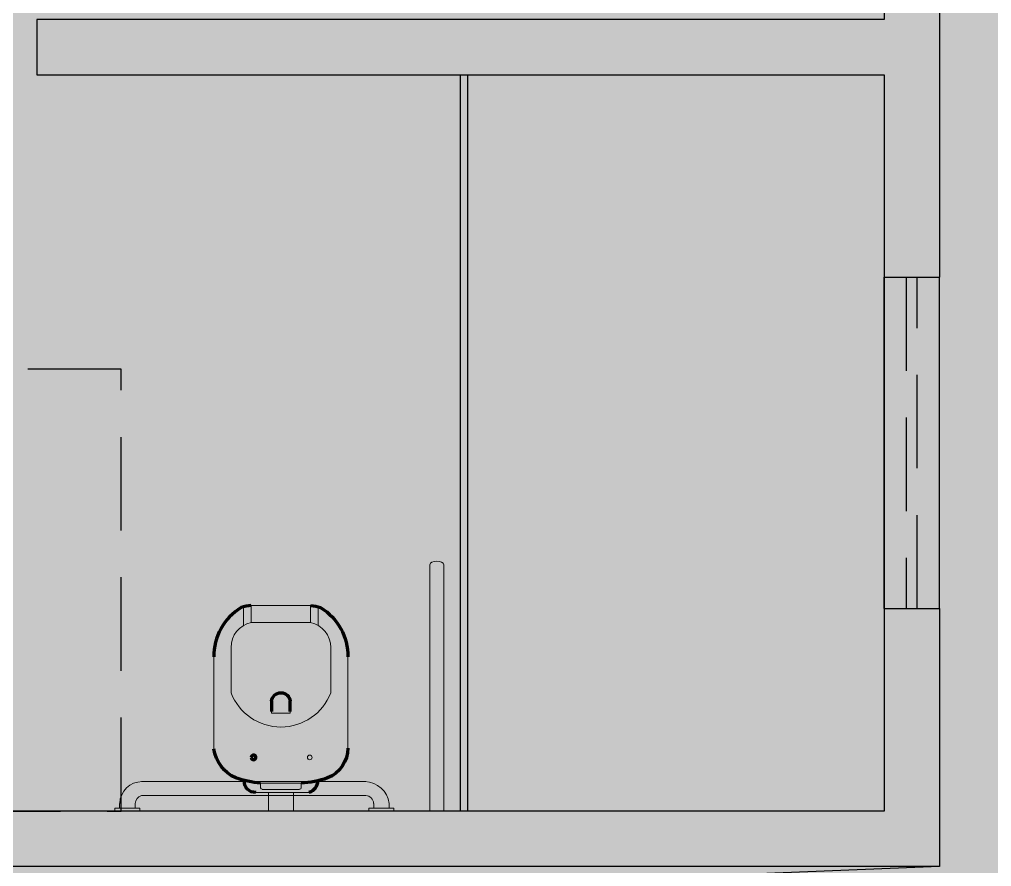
# Model space of a CAD drawing. Header units: centimetres. Extents: x 0 to 1814864, y -139216 to 99734.
# Drawn here: x 856005.5 to 856269.4, y -24900.6 to -24670.6 of the extents above; entities that cross this region are included whole.
import ezdxf

# ---------------------------------------------------------------- set-up
doc = ezdxf.new("R2010")
doc.units = ezdxf.units.CM
doc.header["$LTSCALE"] = 4
doc.linetypes.add('DASHED2', pattern=[9.525, 6.35, -3.175])
for name, color, linetype in [('0.1', 1, 'Continuous'), ('0.2', 2, 'Continuous'), ('0.4', 4, 'Continuous'), ('0.6', 6, 'Continuous'), ('PDF1_PH - Metal', 253, 'Continuous'), ('PROJEÇÕES', 1, 'DASHED2')]:
    doc.layers.add(name, color=color, linetype=linetype)
doc.layers.add('PDF1_PH - Alv Construir', color=6, linetype='Continuous', lineweight=40)

# ---------------------------------------------------------------- blocks, each defined once
blk = doc.blocks.new('Barra 3')
at = {"layer": 'PDF1_PH - Metal', "lineweight": 9}
for points in [[(19245.14, 25719.84), (19252, 25719.84), (19252, 25718.98), (19245.14, 25718.98)], [(19315, 25719.84), (19321.85, 25719.84), (19321.85, 25718.98), (19315, 25718.98)]]:
    blk.add_lwpolyline(points, close=True, dxfattribs=at)
for points in [[(19246.43, 25717.69), (19246.43, 25718.98)], [(19250.71, 25717.69), (19250.71, 25718.98)], [(19316.28, 25717.69), (19316.28, 25718.98)], [(19320.57, 25717.69), (19320.57, 25718.98)], [(19252.86, 25715.55), (19314.57, 25715.55)], [(19252.86, 25711.69), (19314.57, 25711.69)]]:
    blk.add_lwpolyline(points, dxfattribs=at)
for centre, radius, start, end in [((19253.42, 25718.76), 7.08, 188.6936, 267.1299), ((19253.01, 25717.84), 2.3, 183.7735, 266.2236), ((19314.35, 25717.92), 6.22, 270.0361, 357.9477), ((19314, 25717.77), 2.29, 284.5016, 358.1815)]:
    blk.add_arc(centre, radius, start, end, dxfattribs=at)
blk = doc.blocks.new('bacia sanit')
at = {"layer": 'PDF1_PH - Metal', "lineweight": 9}
for points in [[(16873.71, 24771.42), (16899, 24771.42)], [(16889.14, 24766.71), (16889.57, 24766.71), (16890, 24766.71), (16890.43, 24766.71), (16890.85, 24766.71), (16899.43, 24766.71), (16899.85, 24766.71), (16900.28, 24766.71), (16900.71, 24766.71), (16901.14, 24766.71), (16901.57, 24766.71)], [(16912.79, 24763.28), (16907.67, 24763.28)], [(16908.43, 24761.14), (16912.71, 24761.14), (16913.14, 24761.14)], [(16908.43, 24761.14), (16908.43, 24760.71), (16908.43, 24760.28), (16908.43, 24759.85), (16908.43, 24759.42), (16908.43, 24758.99), (16908.43, 24758.57), (16908.43, 24758.14), (16908.43, 24757.71), (16908.43, 24757.28), (16908.43, 24756.85), (16908.43, 24756.42)], [(16913.14, 24761.14), (16913.14, 24760.71), (16913.14, 24760.28), (16913.14, 24759.85), (16913.14, 24759.42), (16913.14, 24758.99), (16913.14, 24758.57), (16913.14, 24758.14), (16913.14, 24757.71), (16913.14, 24757.28), (16913.14, 24756.85), (16913.14, 24756.42), (16913.14, 24756), (16913.14, 24755.57), (16913.14, 24755.14), (16913.14, 24754.71), (16913.14, 24754.28), (16913.14, 24753.85), (16913.14, 24753.42), (16913.14, 24753), (16913.14, 24752.57), (16913.14, 24752.14), (16913.14, 24751.71), (16913.14, 24751.28), (16913.14, 24750.85), (16913.14, 24750.42), (16913.14, 24750), (16913.14, 24749.57), (16913.14, 24749.14), (16913.14, 24748.71), (16913.14, 24748.28), (16913.14, 24747.85), (16913.14, 24747.42), (16913.14, 24747), (16913.14, 24746.57), (16913.14, 24746.14), (16913.14, 24745.71), (16913.14, 24745.28), (16913.14, 24744.85)], [(16861.71, 24745.85), (16861.71, 24746.14), (16861.71, 24759.85), (16861.71, 24760.71)], [(16863, 24747.42), (16863, 24747.42), (16863.43, 24747.42), (16863.85, 24747.42), (16864.28, 24747.42), (16864.28, 24753), (16864.28, 24758.57), (16863.85, 24758.57), (16863.43, 24758.57), (16863, 24758.57)], [(16861.71, 24756.42), (16856.57, 24756.42)], [(16862.57, 24758.14), (16862.57, 24757.71), (16862.57, 24757.28), (16862.57, 24748.71), (16862.57, 24748.28), (16862.57, 24747.85)], [(16884.43, 24750.42), (16884, 24750.42), (16883.57, 24750.42), (16883.57, 24750.85), (16883.57, 24751.28), (16883.57, 24751.71), (16883.57, 24752.14), (16883.57, 24752.57), (16883.57, 24753), (16883.57, 24753.42), (16883.57, 24753.85), (16883.57, 24754.28), (16883.57, 24754.71), (16883.57, 24755.14), (16883.57, 24755.57), (16884, 24755.57), (16884, 24755.57)], [(16908.43, 24756.42), (16908.43, 24756), (16908.43, 24755.57), (16908.43, 24755.14), (16908.43, 24754.71), (16908.43, 24754.28), (16908.43, 24753.85), (16908.43, 24753.42), (16908.43, 24753), (16908.43, 24752.57), (16908.43, 24752.14), (16908.43, 24751.71), (16908.43, 24751.28), (16908.43, 24750.85), (16908.43, 24750)], [(16861.71, 24749.57), (16856.57, 24749.57)], [(16908.43, 24750), (16908.43, 24749.57), (16908.43, 24749.14), (16908.43, 24748.71), (16908.43, 24748.28), (16908.43, 24747.85), (16908.43, 24747.42), (16908.43, 24747), (16908.43, 24746.57), (16908.43, 24746.14), (16908.43, 24745.71), (16908.43, 24745.28), (16908.43, 24744.85)], [(16908.43, 24744.85), (16912.71, 24744.85), (16913.14, 24744.85)], [(16908.43, 24744.85), (16912.71, 24744.85), (16913.14, 24744.85)], [(16912.79, 24742.71), (16907.61, 24742.71)], [(16901.57, 24739.28), (16901.14, 24739.28), (16900.71, 24739.28), (16900.28, 24739.28), (16899.43, 24739.28), (16890.85, 24739.28), (16890.43, 24739.28), (16890, 24739.28), (16889.57, 24739.28), (16889.14, 24739.28)], [(16899, 24734.57), (16873.71, 24734.57)]]:
    blk.add_lwpolyline(points, dxfattribs=at)
at = {"layer": 'PDF1_PH - Metal', "lineweight": 211}
for points in [[(16913.14, 24761.14, 0.086524), (16912.56, 24763.93, 0.264906), (16899, 24771.42)], [(16913.14, 24744.85, -0.086524), (16912.56, 24742.06, -0.264906), (16899, 24734.57)]]:
    blk.add_lwpolyline(points, format="xyb", dxfattribs=at)
blk.add_lwpolyline([(16889.14, 24753), (16889.14, 24753), (16889.14, 24753)], dxfattribs=at)
at = {"layer": 'PDF1_PH - Metal', "lineweight": 9}
blk.add_circle((16871.35, 24760.92), 0.643, dxfattribs=at)
at = {"layer": 'PDF1_PH - Metal', "lineweight": 211}
blk.add_circle((16871.35, 24745.5), 0.643, dxfattribs=at)
for centre, radius, start, end in [((16873.98, 24762.47), 8.95, 90.3217, 157.8056), ((16890.78, 24757.22), 26.53, 161.0139, 177.0973), ((16864.8, 24759.86), 3.2, 88.1661, 164.6032), ((16885.38, 26015.07), 1259.51, 269.93472, 270.06528), ((16886.55, 24753), 2.59, 275.8679, 84.1321), ((16885.38, 23700.83), 1049.59, 89.92167, 90.07833), ((16864.77, 24745.99), 3.06, 177.2926, 274.2593), ((16892.2, 24749.58), 28, 184.427, 198.8013), ((16875.2, 24744.92), 10.46, 204.627, 261.8049)]:
    blk.add_arc(centre, radius, start, end, dxfattribs=at)
at = {"layer": 'PDF1_PH - Metal', "lineweight": 9}
for centre, radius, start, end in [((16894.4, 24753), 14.69, 110.9822, 249.0178), ((16901.65, 24759.8), 6.91, 11.172, 90.6439), ((16863, 24758.14), 0.429, 90, 180), ((16863, 24747.85), 0.429, 180, 270), ((16901.65, 24746.19), 6.91, 269.3561, 348.828)]:
    blk.add_arc(centre, radius, start, end, dxfattribs=at)

msp = doc.modelspace()

# ---------------------------------------------------------------- hatches: boundary and pattern name
at = {"layer": '0.2', "true_color": 0x000000}
h = msp.add_hatch(color=18, dxfattribs=at)
h.dxf.hatch_style = 1
h.paths.add_polyline_path([(855880.217, -22279.58), (856240.217, -22279.58), (856240.217, -22334.58), (856255.217, -22334.58), (856255.217, -22264.58), (855730.217, -22264.58), (855730.217, -22279.58), (855865.217, -22279.58), (855865.217, -22639.58), (855855.217, -22639.58), (855855.217, -22654.58), (855865.217, -22654.58), (855880.217, -22654.58), (855880.217, -22494.58), (855890.217, -22494.58), (855890.217, -22479.58), (855880.217, -22479.58)])
h.paths.add_polyline_path([(856255.217, -22479.58), (856255.217, -22424.58), (856240.217, -22424.58), (856240.217, -22479.58), (856010.217, -22479.58), (856010.217, -22494.58), (856240.217, -22494.58), (856240.217, -22629.58), (856255.217, -22629.58)], flags=17)
h.paths.add_polyline_path([(856255.217, -22809.58), (856240.217, -22809.58), (856240.217, -22944.58), (855880.217, -22944.58), (855880.217, -22774.58), (855865.217, -22774.58), (855865.217, -22944.58), (855865.217, -22959.58), (855880.217, -22959.58), (856240.217, -22959.58), (856240.217, -22985.897), (856255.217, -22985.897), (856255.217, -22944.58)])
h.paths.add_polyline_path([(856255.217, -23240.08), (856240.217, -23240.08), (856240.217, -23280.58), (856040.42, -23280.58), (855880.217, -23280.58), (855865.217, -23280.58), (855865.217, -23295.58), (855865.217, -23395.58), (855880.217, -23395.58), (855880.217, -23295.58), (856130.399, -23295.58), (856240.217, -23295.58), (856240.217, -23350.58), (856255.217, -23350.58), (856255.217, -23280.58)])
h.paths.add_polyline_path([(856255.217, -23470.58), (856240.217, -23470.58), (856240.217, -23525.58), (855880.217, -23525.58), (855880.217, -23515.58), (855865.217, -23515.58), (855865.217, -23540.58), (855865.217, -23550.58), (855880.217, -23550.58), (855880.217, -23540.58), (856240.217, -23540.58), (856240.217, -23675.58), (856255.217, -23675.58), (856255.217, -23525.58)])
h.paths.add_polyline_path([(856255.217, -23855.58), (856240.217, -23855.58), (856240.217, -23990.58), (856010.217, -23990.58), (856010.217, -24005.58), (856240.217, -24005.58), (856240.217, -24060.58), (856255.217, -24060.58), (856255.217, -23990.58)], flags=17)
h.paths.add_polyline_path([(855880.217, -23670.58), (855865.217, -23670.58), (855865.217, -23980.58), (855865.217, -24220.58), (855865.217, -24390.58), (855880.217, -24390.58), (855880.217, -24220.58), (855925.217, -24220.58), (856240.217, -24220.58), (856240.217, -24355.58), (856255.217, -24355.58), (856255.217, -24205.58), (856255.217, -24150.58), (856240.217, -24150.58), (856240.217, -24205.58), (855880.217, -24205.58), (855880.217, -24005.58), (855890.217, -24005.58), (855890.217, -23990.58), (855880.217, -23990.58), (855880.217, -23980.58)])
h.paths.add_polyline_path([(856255.217, -24535.58), (856240.217, -24535.58), (856240.217, -24670.58), (856010.217, -24670.58), (856010.217, -24685.58), (856240.217, -24685.58), (856240.217, -24740.58), (856255.217, -24740.58), (856255.217, -24670.58)])
h = msp.add_hatch(color=18, dxfattribs=at)
h.dxf.hatch_style = 1
h.paths.add_polyline_path([(856255.217, -24830.58), (856240.217, -24830.58), (856240.217, -24885.58), (855880.217, -24885.58), (855880.217, -24685.58), (855890.217, -24685.58), (855890.217, -24670.58), (855880.217, -24670.58), (855880.217, -24510.58), (855855.217, -24510.58), (855855.217, -24525.58), (855865.217, -24525.58), (855865.217, -24885.58), (855730.217, -24885.58), (855730.217, -24900.58), (855880.217, -24900.58), (856255.217, -24900.58)])
h.paths.add_polyline_path([(855550.217, -24885.58), (855495.217, -24885.58), (855415.217, -24885.58), (855415.217, -24655.58), (855400.217, -24655.58), (855400.217, -24885.58), (855345.217, -24885.58), (855345.217, -24900.58), (855415.217, -24900.58), (855550.217, -24900.58)], flags=17)
h.paths.add_polyline_path([(855735.217, -24510.58), (855425.217, -24510.58), (855185.217, -24510.58), (855175.217, -24510.58), (855175.217, -24525.58), (855185.217, -24525.58), (855185.217, -24885.58), (855050.217, -24885.58), (855050.217, -24900.58), (855200.217, -24900.58), (855255.217, -24900.58), (855255.217, -24885.58), (855200.217, -24885.58), (855200.217, -24525.58), (855400.217, -24525.58), (855400.217, -24535.58), (855415.217, -24535.58), (855415.217, -24525.58), (855425.217, -24525.58), (855735.217, -24525.58)])
h.paths.add_polyline_path([(854870.217, -24885.58), (854815.217, -24885.58), (854735.217, -24885.58), (854735.217, -24655.58), (854720.217, -24655.58), (854720.217, -24885.58), (854665.217, -24885.58), (854665.217, -24900.58), (854735.217, -24900.58), (854870.217, -24900.58)], flags=17)
h.paths.add_polyline_path([(855055.217, -24510.58), (854745.217, -24510.58), (854505.217, -24510.58), (854495.217, -24510.58), (854495.217, -24525.58), (854505.217, -24525.58), (854505.217, -24885.58), (854370.217, -24885.58), (854370.217, -24900.58), (854520.217, -24900.58), (854575.217, -24900.58), (854575.217, -24885.58), (854520.217, -24885.58), (854520.217, -24525.58), (854720.217, -24525.58), (854720.217, -24535.58), (854735.217, -24535.58), (854735.217, -24525.58), (854745.217, -24525.58), (855055.217, -24525.58)])
h.paths.add_polyline_path([(854190.217, -24885.58), (854135.217, -24885.58), (854055.217, -24885.58), (854055.217, -24655.58), (854040.217, -24655.58), (854040.217, -24885.58), (853985.217, -24885.58), (853985.217, -24900.58), (854055.217, -24900.58), (854190.217, -24900.58)], flags=17)
h.paths.add_polyline_path([(853840.217, -24525.58), (854040.217, -24525.58), (854040.217, -24535.58), (854055.217, -24535.58), (854055.217, -24525.58), (854065.217, -24525.58), (854375.217, -24525.58), (854375.217, -24510.58), (854065.217, -24510.58), (853825.217, -24510.58), (853815.217, -24510.58), (853815.217, -24525.58), (853825.217, -24525.58), (853825.217, -24885.58), (853690.217, -24885.58), (853690.217, -24900.58), (853840.217, -24900.58), (853895.217, -24900.58), (853895.217, -24885.58), (853840.217, -24885.58)])
h.paths.add_polyline_path([(853510.217, -24885.58), (853455.217, -24885.58), (853375.217, -24885.58), (853375.217, -24655.58), (853360.217, -24655.58), (853360.217, -24885.58), (853305.217, -24885.58), (853305.217, -24900.58), (853375.217, -24900.58), (853510.217, -24900.58)], flags=17)
h.paths.add_polyline_path([(853215.217, -24885.58), (853160.217, -24885.58), (853160.217, -24525.58), (853360.217, -24525.58), (853360.217, -24535.58), (853375.217, -24535.58), (853375.217, -24525.58), (853385.217, -24525.58), (853695.217, -24525.58), (853695.217, -24510.58), (853385.217, -24510.58), (853160.217, -24510.58), (853160.217, -24503.08), (853145.217, -24503.08), (853145.217, -24900.58), (853215.217, -24900.58)])
h.paths.add_polyline_path([(853160.217, -23985.58), (853215.217, -23985.58), (853215.217, -23970.58), (853145.217, -23970.58), (853145.217, -24383.08), (853152.717, -24383.08), (853160.217, -24383.08), (853160.217, -24360.58), (853385.217, -24360.58), (853695.217, -24360.58), (853695.217, -24345.58), (853385.217, -24345.58), (853375.217, -24345.58), (853375.217, -24335.58), (853360.217, -24335.58), (853360.217, -24345.58), (853160.217, -24345.58)])
h.paths.add_polyline_path([(853375.217, -23985.58), (853510.217, -23985.58), (853510.217, -23970.58), (853360.217, -23970.58), (853305.217, -23970.58), (853305.217, -23985.58), (853360.217, -23985.58), (853360.217, -24215.58), (853375.217, -24215.58)], flags=17)
h.paths.add_polyline_path([(853840.217, -23985.58), (853895.217, -23985.58), (853895.217, -23970.58), (853825.217, -23970.58), (853690.217, -23970.58), (853690.217, -23985.58), (853825.217, -23985.58), (853825.217, -24345.58), (853815.217, -24345.58), (853815.217, -24360.58), (853840.217, -24360.58), (854065.217, -24360.58), (854375.217, -24360.58), (854375.217, -24345.58), (854065.217, -24345.58), (854055.217, -24345.58), (854055.217, -24335.58), (854040.217, -24335.58), (854040.217, -24345.58), (853840.217, -24345.58)])
h.paths.add_polyline_path([(854055.217, -23985.58), (854190.217, -23985.58), (854190.217, -23970.58), (854040.217, -23970.58), (853985.217, -23970.58), (853985.217, -23985.58), (854040.217, -23985.58), (854040.217, -24215.58), (854055.217, -24215.58)], flags=17)
h.paths.add_polyline_path([(854580.217, -23970.58), (854505.217, -23970.58), (854370.217, -23970.58), (854370.217, -23985.58), (854505.217, -23985.58), (854505.217, -24345.58), (854495.217, -24345.58), (854495.217, -24360.58), (854520.217, -24360.58), (854520.217, -24200.58), (854530.217, -24200.58), (854530.217, -24185.58), (854520.217, -24185.58), (854520.217, -23985.58), (854580.217, -23985.58)])
h.paths.add_polyline_path([(854795.217, -24185.58), (854785.217, -24185.58), (854785.217, -23985.58), (854845.217, -23985.58), (854845.217, -23970.58), (854770.217, -23970.58), (854710.217, -23970.58), (854710.217, -23985.58), (854770.217, -23985.58), (854770.217, -24185.58), (854630.217, -24185.58), (854630.217, -24200.58), (854785.217, -24200.58), (854795.217, -24200.58)])
h.paths.add_polyline_path([(855050.217, -23970.58), (855050.217, -23952.54), (855035.217, -23952.54), (855035.217, -23970.58), (854975.217, -23970.58), (854975.217, -23985.58), (855035.217, -23985.58), (855035.217, -24185.58), (855025.217, -24185.58), (854895.217, -24185.58), (854895.217, -24200.58), (855025.217, -24200.58), (855050.217, -24200.58)])
at = {"layer": '0.4', "true_color": 0xf8f3ec}
h = msp.add_hatch(color=7, dxfattribs=at)
h.dxf.hatch_style = 1
h.paths.add_polyline_path([(861342.461, -28259.322), (861342.461, -19037.773), (839953.654, -19037.773), (839953.654, -28259.322)])

# ---------------------------------------------------------------- linework, layer by layer
at = {"layer": '0.1'}
for p, q in [((856125.217, -24885.58), (856125.217, -24685.58)), ((856127.217, -24885.58), (856127.217, -24685.58))]:
    msp.add_line(p, q, dxfattribs=at)
at = {"layer": '0.1', "linetype": 'DASHED2'}
for p, q in [((856246.217, -24740.58), (856246.217, -24830.58)), ((856249.217, -24830.58), (856249.217, -24740.58))]:
    msp.add_line(p, q, dxfattribs=at)
at = {"layer": '0.4'}
msp.add_line((856255.217, -24900.58), (852500.92, -25052.383), dxfattribs=at)
at = {"layer": '0.6'}
for p, q in [((856010.217, -24670.58), (856010.217, -24685.58)), ((856240.217, -24740.58), (856255.217, -24740.58)), ((856240.217, -24740.58), (856240.217, -24830.58)), ((856240.217, -24830.58), (856240.217, -24740.58)), ((856255.217, -24830.58), (856255.217, -24740.58)), ((856240.217, -24830.58), (856255.217, -24830.58))]:
    msp.add_line(p, q, dxfattribs=at)
for points in [[(856240.217, -24535.58), (856240.217, -24670.58), (856010.217, -24670.58)], [(856255.217, -24535.58), (856255.217, -24685.58)], [(856255.217, -24670.58), (856255.217, -24740.58)], [(856010.217, -24685.58), (856240.217, -24685.58), (856240.217, -24740.58)], [(856255.217, -24830.58), (856255.217, -24900.58), (855865.217, -24900.58)], [(856240.217, -24830.58), (856240.217, -24885.58), (855880.217, -24885.58)]]:
    msp.add_lwpolyline(points, dxfattribs=at)
at = {"layer": 'PDF1_PH - Metal', "lineweight": 9}
for points in [[(856116.873, -24818.666), (856116.873, -24885.58)], [(856120.68, -24818.666), (856120.68, -24885.58)]]:
    msp.add_lwpolyline(points, dxfattribs=at)
msp.add_open_spline([(856120.68, -24818.666), (856120.68, -24817.397), (856116.873, -24817.397), (856116.873, -24818.666)], degree=3, dxfattribs=at)
at = {"layer": 'PROJEÇÕES', "color": 250}
msp.add_lwpolyline([(856033.132, -24885.58), (856033.132, -24765.58), (855953.132, -24765.58), (855953.132, -24885.58)], close=True, dxfattribs=at)

# ---------------------------------------------------------------- block references
at = {"layer": 'PDF1_PH - Alv Construir'}
for name, p, xscale, yscale, zscale, rotation in [('bacia sanit', (831644.137, -41523.775), -0.9870452279999995, 0.9870452279999995, 0.9870452279999995, 270), ('Barra 3', (875102.973, 501.061, 77800), 0.9870452279999999, 0.9870452279999999, 0.9870452279999999, 180)]:
    msp.add_blockref(name, p, dxfattribs=dict(at, xscale=xscale, yscale=yscale, zscale=zscale, rotation=rotation))

doc.saveas('drawing.dxf')
